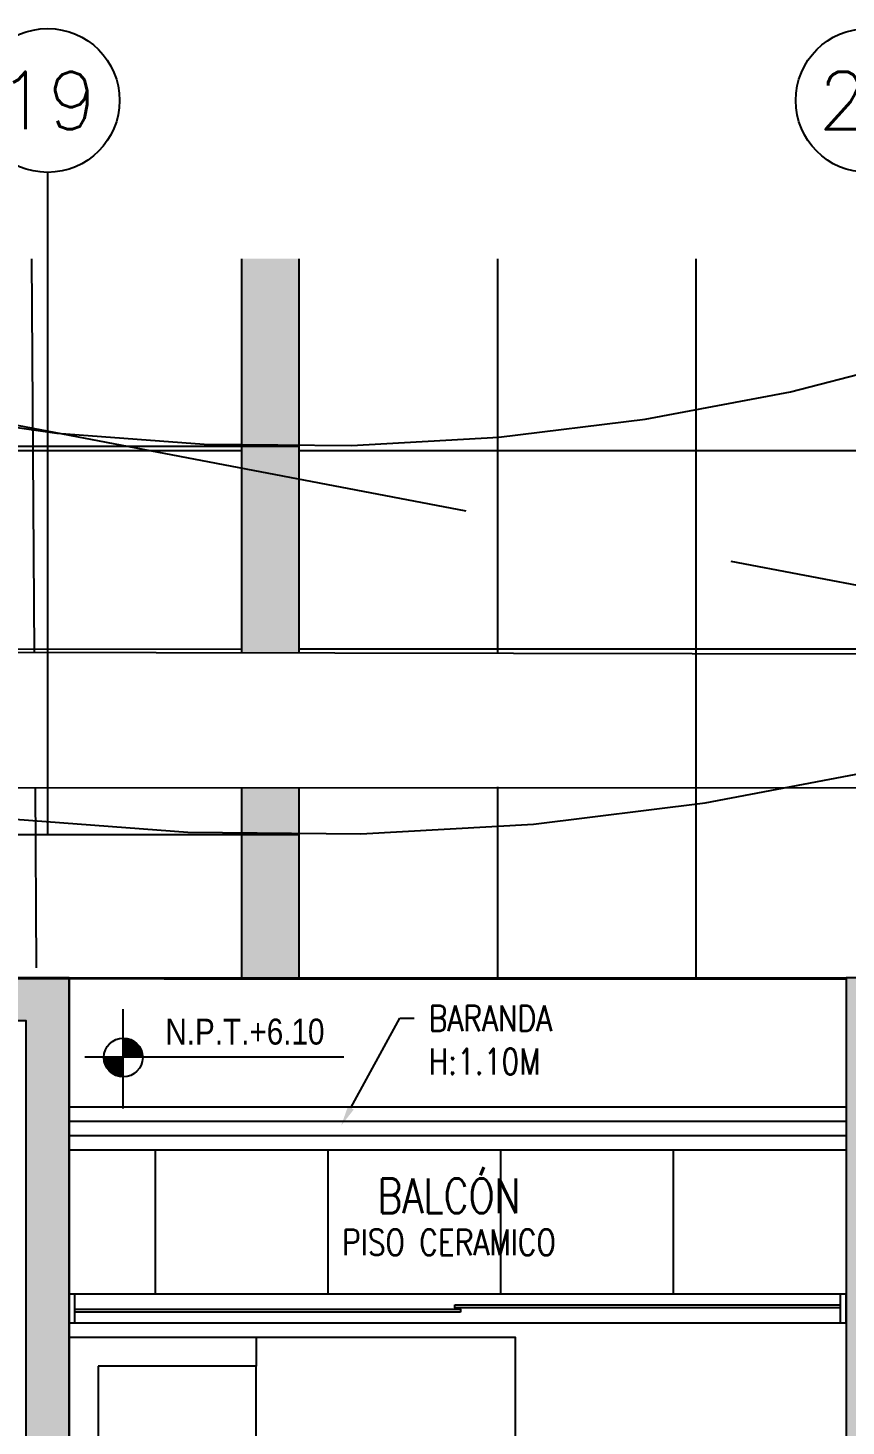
# Model space of a CAD drawing. Header units: millimetres. Extents: x -3 to 53, y -269 to 39.
# Drawn here: x 41.207 to 44.05, y 34.491 to 39.352 of the extents above; entities that cross this region are included whole.
import ezdxf
from ezdxf import colors
from ezdxf.entities.mleader import LeaderData, LeaderLine
from ezdxf.enums import TextEntityAlignment as Align
from ezdxf.math import Vec2, Vec3
from ezdxf.xclip import XClip

# ---------------------------------------------------------------- set-up
doc = ezdxf.new("R2010")
doc.units = ezdxf.units.MM
doc.header["$LTSCALE"] = 15
doc.header["$XCLIPFRAME"] = 2
for name, pattern in [('ACAD_ISO07W100', [3, 0, -3]), ('CENTER', [2, 1.25, -0.25, 0.25, -0.25]), ('HIDDEN2', [0.1875, 0.125, -0.0625]), ('PHANTOM', [63.5, 31.75, -6.35, 6.35, -6.35, 6.35, -6.35]), ('PHANTOM2', [1.25, 0.625, -0.125, 0.125, -0.125, 0.125, -0.125])]:
    doc.linetypes.add(name, pattern=pattern)
doc.layers.get('0').update_dxf_attribs({"color": 250})
for name, color, linetype in [('A-Adoquines', 250, 'Continuous'), ('A-BARANDAS', 250, 'Continuous'), ('A-EJES', 251, 'PHANTOM'), ('A-EST HATCH', 250, 'Continuous'), ('A-EST PLACAS', 250, 'Continuous'), ('A-EST VIGAS', 250, 'HIDDEN2'), ('A-HATCH', 250, 'Continuous'), ('A-MOBILIARIO', 250, 'Continuous'), ('A-MURO BAJO', 251, 'Continuous'), ('A-NIVELES-NPT', 252, 'Continuous'), ('A-PROYECCIONES', 250, 'HIDDEN2'), ('A-TEXTO-ACABADO PISO', 250, 'Continuous'), ('A-TEXTO-AMBIENTE', 252, 'Continuous'), ('A-TEXTO-INDICACIONES', 250, 'Continuous'), ('DLP_MOBILIARIO FIJO', 250, 'Continuous')]:
    doc.layers.add(name, color=color, linetype=linetype)
doc.layers.add('A-MUROS', color=252, linetype='Continuous', lineweight=30)
doc.styles.add('R80', font='ARIALN.TTF', dxfattribs={"height": 2.03})
doc.styles.add('ROMANS', font='romans.shx', dxfattribs={"width": 0.8})
doc.styles.add('TXT_COTAS', font='romans.shx', dxfattribs={"width": 0.8})

# ---------------------------------------------------------------- blocks, each defined once
blk = doc.blocks.new('A$C9f73720c')
at = {"layer": 'A-Adoquines'}
h = blk.add_hatch(color=256, dxfattribs=at)
h.dxf.hatch_style = 1
h.paths.add_polyline_path([(38.7932, 123.8313), (38.5981, 123.875), (37.5983, 119.4075), (37.7931, 119.362)])
h.paths.add_polyline_path([(41.7659, 123.3395), (47.9601, 121.4929), (48.0188, 121.6841), (42.2466, 123.4049, -0.02703), (41.567, 123.3675), (40.4599, 118.739), (40.5576, 118.7162), (40.5577, 118.7162, -0.01102), (40.6541, 118.6909)])
h.paths.add_polyline_path([(40.7956, 118.6453, -0.025435), (41.0078, 118.5567, -0.057742), (41.5094, 118.2238), (46.4982, 116.7365), (46.557, 116.9277)])
h.paths.add_polyline_path([(47.6575, 116.5996), (47.0257, 116.788), (46.9674, 116.5967), (47.599, 116.4084)])
h.paths.add_polyline_path([(48.4776, 121.5473), (48.4193, 121.356), (49.0543, 121.1667), (49.1128, 121.358)])
h.paths.add_polyline_path([(50.1546, 127.0444), (50.0962, 126.8531), (50.7339, 126.6584), (50.7924, 126.8497)])
h.paths.add_polyline_path([(47.5867, 127.8282, -0.007938), (47.5253, 127.6378), (49.6494, 126.9895), (49.7081, 127.1806)])
h.paths.add_polyline_path([(51.3399, 130.93), (51.973, 130.7368), (52.0334, 130.9345), (51.4003, 131.1277)])
for points, elevation in [([(44.0889, 108.897), (52.2985, 135.6105), (52.7323, 135.4784), (44.5733, 108.7489)], -0.778), ([(50.1671, 131.0887), (49.0368, 127.3856)], 0), ([(50.8314, 130.9016), (49.6967, 127.1841)], 0), ([(47.8432, 129.1927), (51.1899, 128.1712)], 0), ([(47.7519, 128.4992), (49.9108, 127.8402)], 0), ([(50.3559, 127.7043), (50.9885, 127.5112)], 0), ([(48.9784, 127.1943), (47.3567, 121.8815)], 0), ([(49.6383, 126.9928), (48.0179, 121.6844)], 0), ([(47.247, 126.9542), (49.4378, 126.3011)], 0), ([(49.887, 126.1672), (50.4891, 125.9877)], 0)]:
    blk.add_lwpolyline(points, dxfattribs=dict(elevation=elevation))
at = {"layer": 'A-Adoquines', "elevation": 0}
for points in [[(47.5867, 127.8282), (49.7081, 127.1806)], [(47.5253, 127.6378), (49.6494, 126.9895)], [(50.1546, 127.0444), (50.787, 126.8513)], [(50.0962, 126.8531), (50.7286, 126.66)]]:
    blk.add_lwpolyline(points, dxfattribs=at)
at = {"layer": 'A-MURO BAJO', "elevation": 0}
blk.add_lwpolyline([(46.4947, 112.7976), (51.3486, 128.6684)], dxfattribs=at)
at = {"layer": 'A-PROYECCIONES'}
blk.add_line((27.9525, 87.1063, 0), (53.4443, 135.5564, 0), dxfattribs=at)
at = {"layer": 'A-PROYECCIONES', "linetype": 'CENTER', "ltscale": 0.5, "transparency": 33554623}
for p, q in [((43.5284, 109.4126, 0), (49.0213, 127.3901)), ((44.8196, 109.0185, 0), (50.3125, 126.996))]:
    blk.add_line(p, q, dxfattribs=at)
for radius, end in [(9.15, 75.73465), (7.8, 75.73466)]:
    blk.add_arc((41.5611, 129.6675), radius, 253.00687, end, dxfattribs=at)
at = {"style": 'R80'}
for height, rotation, p in [(0.09, 0.009, (39.554, 141.0046, 0)), (0.09, 0.009, (45.7984, 139.3226, 0)), (0.09, 0.009, (50.4634, 135.3578, 0)), (0.09, 0.009, (41.9784, 129.0436, 0)), (0.09, 0.009, (37.8409, 128.6089, 0)), (0.09, 0.009, (35.483, 116.3582, 0)), (0.09, 0.009, (38.5607, 113.6321, 0)), (0.09, 0.009, (45.1292, 84.3757, 0)), (0.09, 0.009, (43.9111, 83.9335, 0)), (0.09, 0.009, (43.1485, 83.401, 0)), (0.09, 0.009, (28.0067, 80.1071, 0)), (0.09, 0.009, (44.3753, 79.9046, 0)), (0.09, 0.009, (55.151, 79.2173, 0)), (0.09, 0.009, (38.2608, 76.0049)), (0.09, 0.009, (39.0036, 75.5558)), (0.09, 0.009, (27.5137, 75.2133, 0)), (0.09, 0.009, (27.5137, 75.2133, 0)), (0.09, 0.009, (39.8519, 75.1543)), (0.09, 0.009, (25.3599, 70.2709, 0)), (0.09, 0.009, (32.1646, 69.192, 0)), (0.09, 0.009, (32.1646, 69.192, 0)), (0.09, 0.009, (26.9947, 68.6392, 0)), (0.09, 0.009, (59.8504, 67.3859, 0)), (0.09, 0.009, (24.839, 65.5107, 0)), (0.09, 0.009, (24.839, 65.5107, 0)), (0.09, 0.009, (33.5008, 60.261, 0)), (0.09, 0.009, (33.5008, 60.261, 0)), (0.09, 347.3908, (17.1069, 59.2726, 0)), (0.09, 0.009, (26.4708, 59.2035, 0)), (0.09, 0.009, (26.4708, 59.2035, 0)), (0.09, 0.009, (23.1216, 58.7685, 0)), (0.09, 0.009, (23.1216, 58.7685, 0)), (0.09, 0.009, (27.6632, 55.3959, 0)), (0.09, 0.009, (27.6632, 55.3959, 0)), (0.09, 0.009, (22.2239, 54.9818, 0)), (0.09, 0.009, (22.2239, 54.9818, 0)), (0.09, 0.009, (65.7174, 53.5803, 0)), (0.09, 0.009, (38.377, 51.7166, 0)), (0.09, 0.009, (38.377, 51.7166, 0)), (0.09, 0.009, (21.0294, 51.3767, 0)), (0.09, 0.009, (21.0294, 51.3767, 0)), (0.09, 0.009, (29.4091, 50.8876, 0)), (0.09, 0.009, (29.4091, 50.8876, 0)), (0.09, 0.009, (22.5184, 48.0808, 0)), (0.09, 0.009, (22.5184, 48.0808, 0)), (0.09, 0.009, (32.8305, 47.9478, 0)), (0.09, 0.009, (38.6414, 47.9238, 0)), (0.09, 1.5576, (45.5013, 47.0033, 0)), (0.09, 1.5576, (45.5013, 47.0033, 0)), (0.09, 1.5576, (42.9613, 45.8781, 0)), (0.09, 0.009, (31.2252, 43.4352, 0)), (0.09, 0.009, (31.2252, 43.4352, 0)), (0.09, 0.009, (24.8291, 43.3056, 0)), (0.09, 0.009, (24.8291, 43.3056, 0)), (0.09, 0.009, (28.8684, 42.6092, 0)), (0.09, 0.009, (28.8684, 42.6092, 0)), (0.09, 0.009, (46.0815, 42.4048, 0)), (0.09, 0.009, (19.0307, 42.0559, 0)), (0.09, 0.009, (19.0307, 42.0559, 0)), (0.09, 0.009, (70.9067, 41.0329, 0)), (0.09, 0.009, (22.7765, 38.7407, 0)), (0.09, 0.009, (22.7765, 38.7407, 0)), (0.09, 0.009, (17.8952, 37.4624, 0)), (0.09, 0.009, (17.8952, 37.4624, 0)), (0.09, 0.009, (25.8226, 33.2142, 0)), (0.09, 0.009, (21.5027, 31.2754, 0)), (0.1403, 0.009, (43.0178, 29.8778, 0)), (0.09, 0.009, (24.3978, 29.2659, 0)), (0.09, 0.009, (49.7565, 29.0287, 0)), (0.09, 0.009, (16.51, 28.4123, 0)), (0.09, 0.009, (16.51, 28.4123, 0)), (0.09, 0.009, (40.7946, 24.893, 0)), (0.09, 0.009, (18.1268, 23.6374, 0)), (0.09, 0.009, (20.346, 20.3291, 0)), (0.09, 0.009, (38.3365, 19.4632, 0)), (0.09, 0.009, (18.2869, 15.9828, 0)), (0.09, 0.009, (36.6694, 12.5977, 0)), (0.09, 337.7998, (24.7536, 11.2334, 0)), (0.09, 0.009, (33.5928, 10.3508, 0)), (0.09, 337.7998, (21.6109, 10.1247, 0)), (0.09, 337.7998, (16.5605, 9.5998, 0)), (0.09, 337.7998, (29.9414, 8.9534, 0)), (0.09, 337.7998, (31.6402, 7.9561, 0)), (0.09, 337.7998, (26.736, 7.7966, 0)), (0.09, 337.7998, (32.0288, 7.0232, 0)), (0.09, 0.009, (16.5347, 5.5678, 0)), (0.09, 0.009, (23.3239, 5.5763, 0)), (0.09, 0.009, (34.4718, 3.6379, 0))]:
    blk.add_attdef('N.P.T.+0.00', text='', height=height, rotation=rotation, dxfattribs=at).set_placement(p, align=Align.MIDDLE_CENTER)
for p in [(49.9263, 138.2431, 0), (56.6904, 136.252, 0), (60.5336, 135.5237, 0), (42.6322, 135.1839), (46.2516, 126.9171), (35.1548, 97.8545, 0), (31.2618, 93.9445, 0), (17.9393, 86.8861, 0), (34.7444, 85.6148, 0), (35.5048, 81.4636, 0), (34.6534, 76.9929, 0), (59.6668, 73.2509), (40.4113, 65.8421, 0), (43.5611, 65.2125, 0), (64.4681, 61.3857), (43.9111, 51.4927, 0), (32.9744, 51.0828, 0), (48.0327, 50.0735, 0), (69.3242, 50.0814, 0), (52.9599, 39.4701, 0), (74.4159, 35.7467, 0)]:
    blk.add_attdef('N.P.T.+0.00', text='', height=0.2109, dxfattribs=at).set_placement(p, align=Align.MIDDLE_CENTER)
blk = doc.blocks.new('est_P1')
at = {"layer": 'A-EST HATCH'}
h = blk.add_hatch(color=256, dxfattribs=at)
h.dxf.hatch_style = 1
h.paths.add_polyline_path([(-9.144, -13.7899), (-9.144, -7.725), (-10.644, -7.725), (-10.644, -8.475), (-10.794, -8.475), (-10.794, -7.525), (-8.994, -7.525), (-8.994, -8.4), (-7.494, -8.4), (-7.494, -7.9), (-7.344, -7.9), (-7.344, -8.6), (-8.994, -8.6), (-8.994, -13.7899)])
h.paths.add_polyline_path([(-30.244, -3.725), (-28.644, -3.725), (-28.644, -0.625), (-29.844, -0.625), (-29.844, -0.475), (-28.494, -0.475), (-28.494, -3.875), (-30.244, -3.875)])
h.paths.add_polyline_path([(-31.044, -0.475), (-31.194, -0.475), (-31.194, -3.875), (-31.044, -3.875)])
h.paths.add_polyline_path([(-36.544, 0), (-36.844, 0), (-36.844, -0.15), (-36.694, -0.15), (-36.694, -3.225), (-36.544, -3.225)])
h.paths.add_polyline_path([(-33.594, -0.625), (-33.594, -3.725), (-31.994, -3.725), (-31.994, -3.875), (-33.744, -3.875), (-33.744, -0.475), (-32.394, -0.475), (-32.394, -0.625)])
h.paths.add_polyline_path([(-42.844, -0.15), (-43.444, -0.15), (-43.444, 0), (-42.694, 0), (-42.694, -3.4), (-43.844, -3.4), (-43.844, -3.25), (-42.844, -3.25)])
h.paths.add_polyline_path([(-44.644, 0), (-44.644, -3.4), (-44.794, -3.4), (-44.794, 0)])
h.paths.add_polyline_path([(-45.594, -3.25), (-47.194, -3.25), (-47.194, -0.15), (-45.994, -0.15), (-45.994, 0), (-47.344, 0), (-47.344, -3.4), (-45.594, -3.4)])
h.paths.add_polyline_path([(-42.844, -13.7), (-43.444, -13.7), (-43.444, -13.85), (-42.694, -13.85), (-42.694, -10.45), (-43.844, -10.45), (-43.844, -10.6), (-42.844, -10.6)])
h.paths.add_polyline_path([(-44.644, -13.85), (-44.644, -10.45), (-44.794, -10.45), (-44.794, -13.85)])
h.paths.add_polyline_path([(-45.594, -10.6), (-47.194, -10.6), (-47.194, -13.7), (-45.994, -13.7), (-45.994, -13.85), (-47.344, -13.85), (-47.344, -10.45), (-45.594, -10.45)])
h.paths.add_polyline_path([(-39.994, -10.35), (-39.844, -10.35), (-39.844, -13.6999), (-39.694, -13.6999), (-39.694, -13.8499), (-39.994, -13.8499)])
h.paths.add_polyline_path([(-30.244, -10.125), (-28.644, -10.125), (-28.644, -13.225), (-29.844, -13.225), (-29.844, -13.375), (-28.494, -13.375), (-28.494, -9.975), (-30.244, -9.975)])
h.paths.add_polyline_path([(-31.044, -13.375), (-31.194, -13.375), (-31.194, -9.975), (-31.044, -9.975)])
h.paths.add_polyline_path([(-36.544, -13.85), (-36.844, -13.8499), (-36.844, -13.7), (-36.694, -13.7), (-36.694, -10.625), (-36.544, -10.625)])
h.paths.add_polyline_path([(-33.594, -13.225), (-33.594, -10.125), (-31.994, -10.125), (-31.994, -9.975), (-33.744, -9.975), (-33.744, -13.375), (-32.394, -13.375), (-32.394, -13.225)])
h.paths.add_polyline_path([(-17.094, -3.725), (-18.694, -3.725), (-18.694, -0.625), (-17.494, -0.625), (-17.494, -0.475), (-18.844, -0.475), (-18.844, -3.875), (-17.094, -3.875)])
h.paths.add_polyline_path([(-16.294, -0.475), (-16.144, -0.475), (-16.144, -3.875), (-16.294, -3.875)])
h.paths.add_polyline_path([(-10.494, 0), (-10.494, -0.15), (-10.644, -0.15), (-10.644, -3.225), (-10.794, -3.225), (-10.794, 0)])
h.paths.add_polyline_path([(-13.744, -0.625), (-13.744, -3.725), (-15.344, -3.725), (-15.344, -3.875), (-13.594, -3.875), (-13.594, -0.475), (-14.944, -0.475), (-14.944, -0.625)])
h.paths.add_polyline_path([(-8.994, -5.25), (-7.344, -5.25), (-7.344, -5.95), (-7.494, -5.95), (-7.494, -5.45), (-8.994, -5.45), (-8.994, -6.325), (-10.794, -6.325), (-10.794, -5.375), (-10.644, -5.375), (-10.644, -6.125), (-9.144, -6.125), (-9.144, -0.06), (-8.994, -0.06)])
h.paths.add_polyline_path([(-4.494, -0.15), (-3.894, -0.15), (-3.894, 0), (-4.644, 0), (-4.644, -3.4), (-3.494, -3.4), (-3.494, -3.25), (-4.494, -3.25)])
h.paths.add_polyline_path([(-2.694, 0), (-2.694, -3.4), (-2.544, -3.4), (-2.544, 0)])
h.paths.add_polyline_path([(-1.744, -3.25), (-0.144, -3.25), (-0.144, -0.15), (-1.344, -0.15), (-1.344, 0), (0.006, 0), (0.006, -3.4), (-1.744, -3.4)])
h.paths.add_polyline_path([(-2.694, -13.85), (-2.694, -10.4499), (-2.544, -10.4499), (-2.544, -13.85)])
h.paths.add_polyline_path([(-1.744, -10.5999), (-0.144, -10.5999), (-0.144, -13.7), (-1.344, -13.7), (-1.344, -13.85), (0.006, -13.85), (0.006, -10.4499), (-1.744, -10.4499)])
h.paths.add_polyline_path([(-7.344, -10.35), (-7.494, -10.35), (-7.494, -13.6999), (-7.644, -13.6999), (-7.644, -13.8499), (-7.344, -13.85)])
h.paths.add_polyline_path([(-17.094, -10.125), (-18.694, -10.125), (-18.694, -13.225), (-17.494, -13.225), (-17.494, -13.375), (-18.844, -13.375), (-18.844, -9.975), (-17.094, -9.975)])
h.paths.add_polyline_path([(-16.294, -13.375), (-16.144, -13.375), (-16.144, -9.975), (-16.294, -9.975)])
h.paths.add_polyline_path([(-10.794, -13.85), (-10.494, -13.8499), (-10.494, -13.6999), (-10.644, -13.7), (-10.644, -10.625), (-10.794, -10.625)])
h.paths.add_polyline_path([(-13.744, -13.225), (-13.744, -10.125), (-15.344, -10.125), (-15.344, -9.975), (-13.594, -9.975), (-13.594, -13.375), (-14.944, -13.375), (-14.944, -13.225)])
h.paths.add_polyline_path([(-38.344, -7.525), (-36.544, -7.525), (-36.544, -8.475), (-36.694, -8.475), (-36.694, -7.725), (-38.194, -7.725), (-38.194, -13.7899), (-38.344, -13.7899), (-38.344, -8.6), (-39.994, -8.6), (-39.994, -7.9), (-39.844, -7.9), (-39.844, -8.4), (-38.344, -8.4)])
h.paths.add_polyline_path([(-4.644, -13.85), (-4.644, -10.4499), (-3.494, -10.4499), (-3.494, -10.5999), (-4.494, -10.5999), (-4.494, -13.7), (-3.894, -13.7), (-3.894, -13.85)])
h.paths.add_polyline_path([(-1.7407, -5.5), (-1.594, -5.5), (-1.594, -4.3), (-3.744, -4.3), (-3.744, -4.45), (-3.294, -4.45), (-3.294, -6.05), (-3.094, -6.05), (-3.094, -4.45), (-1.744, -4.45), (-1.744, -5.5)], flags=17)
h.paths.add_polyline_path([(-1.7407, -8.3499), (-1.594, -8.3499), (-1.594, -9.5499), (-3.744, -9.5499), (-3.744, -9.3999), (-3.294, -9.4), (-3.294, -7.8), (-3.094, -7.8), (-3.094, -9.4), (-1.744, -9.3999), (-1.744, -8.3499)], flags=17)
h.paths.add_polyline_path([(-7.494, -6.85), (-4.644, -6.85), (-4.644, -4.3), (-4.494, -4.3), (-4.494, -6.85), (-1.744, -6.85), (-1.744, -6.25), (-1.594, -6.25), (-1.594, -6.85), (1.156, -6.85), (1.156, -2.8), (1.356, -2.8), (1.356, -11.05), (1.156, -11.05), (1.156, -7), (-1.594, -7), (-1.594, -7.5999), (-1.744, -7.5999), (-1.744, -7), (-4.494, -7), (-4.494, -9.5499), (-4.644, -9.5499), (-4.644, -7), (-7.494, -7)])
h.paths.add_polyline_path([(-7.344, 0), (-7.344, -3.5), (-7.494, -3.5), (-7.494, -0.15), (-7.644, -0.15), (-7.644, 0)])
h.paths.add_polyline_path([(-38.344, -0.06), (-38.344, -5.25), (-39.994, -5.25), (-39.994, -5.95), (-39.844, -5.95), (-39.844, -5.45), (-38.344, -5.45), (-38.344, -6.325), (-36.544, -6.325), (-36.544, -5.375), (-36.694, -5.375), (-36.694, -6.125), (-38.194, -6.125), (-38.194, -0.06)])
h.paths.add_polyline_path([(-45.744, -6.85), (-48.494, -6.85), (-48.494, -2.8), (-48.694, -2.8), (-48.694, -11.0499), (-48.494, -11.0499), (-48.494, -6.9999), (-45.744, -7), (-45.744, -7.6), (-45.594, -7.6), (-45.594, -7), (-42.844, -7), (-42.844, -9.55), (-42.694, -9.55), (-42.694, -6.9999), (-39.8439, -6.9999), (-39.8439, -6.85), (-42.694, -6.85), (-42.694, -4.3), (-42.844, -4.3), (-42.844, -6.85), (-45.594, -6.85), (-45.594, -6.25), (-45.744, -6.25)])
h.paths.add_polyline_path([(-39.994, 0), (-39.694, 0), (-39.694, -0.15), (-39.844, -0.15), (-39.8439, -3.5), (-39.994, -3.5)])
h.paths.add_polyline_path([(-45.5972, -5.5), (-45.744, -5.5), (-45.744, -4.3), (-43.594, -4.3), (-43.594, -4.45), (-44.044, -4.45), (-44.044, -6.05), (-44.244, -6.05), (-44.244, -4.45), (-45.594, -4.45), (-45.594, -5.5)], flags=17)
h.paths.add_polyline_path([(-45.5972, -8.35), (-45.744, -8.35), (-45.744, -9.55), (-43.594, -9.55), (-43.594, -9.4), (-44.044, -9.4), (-44.044, -7.8), (-44.244, -7.8), (-44.244, -9.4), (-45.594, -9.4), (-45.594, -8.35)], flags=17)
h.paths.add_polyline_path([(-25.344, -6.325), (-25.494, -6.325), (-25.494, -2.625), (-25.344, -2.625)])
h.paths.add_polyline_path([(-21.094, -6.325), (-11.694, -6.325), (-11.694, -6.175), (-15.244, -6.175), (-15.244, -4.775), (-15.444, -4.775), (-15.444, -6.175), (-18.344, -6.175), (-18.344, -4.775), (-18.494, -4.775), (-18.494, -6.175), (-20.894, -6.175), (-20.894, -4.925), (-19.244, -4.925), (-19.244, -4.775), (-21.519, -4.775), (-21.519, -4.925), (-21.094, -4.925)])
h.paths.add_polyline_path([(-21.544, -6.325), (-23.544, -6.325), (-23.544, -6.175), (-21.694, -6.175), (-21.694, -2.775), (-23.544, -2.775), (-23.544, -2.625), (-21.694, -2.625), (-21.694, -0.475), (-20.844, -0.475), (-20.844, -0.625), (-21.544, -0.625)])
h.paths.add_polyline_path([(-26.244, -4.925), (-26.244, -6.325), (-35.644, -6.325), (-35.644, -6.175), (-32.094, -6.175), (-32.094, -4.775), (-31.894, -4.775), (-31.894, -6.175), (-28.994, -6.175), (-28.994, -4.775), (-28.844, -4.775), (-28.844, -6.175), (-26.444, -6.175), (-26.444, -4.925), (-28.094, -4.925), (-28.094, -4.775), (-25.899, -4.7733), (-25.899, -4.9233)])
h.paths.add_polyline_path([(-25.874, -0.6233), (-26.494, -0.625), (-26.494, -0.475), (-25.674, -0.4733), (-25.674, -6.3233), (-25.874, -6.3233)])
h.paths.add_polyline_path([(-25.674, -9.0983), (-25.674, -13.3733), (-26.494, -13.375), (-26.494, -13.225), (-25.874, -13.2233), (-25.874, -9.0983)])
h.paths.add_polyline_path([(-27.644, -9.075), (-27.644, -8.925), (-25.874, -8.9234), (-25.874, -7.6733), (-28.394, -7.675), (-28.394, -9.075), (-28.544, -9.075), (-28.544, -7.675), (-31.894, -7.675), (-31.894, -9.075), (-32.094, -9.075), (-32.094, -7.675), (-35.644, -7.675), (-35.644, -7.525), (-25.674, -7.5234), (-25.674, -9.0733)])
h.paths.add_polyline_path([(-19.694, -9.075), (-19.694, -8.925), (-21.494, -8.925), (-21.494, -7.675), (-18.944, -7.675), (-18.944, -9.075), (-18.794, -9.075), (-18.794, -7.675), (-15.444, -7.675), (-15.444, -9.075), (-15.244, -9.075), (-15.244, -7.675), (-11.694, -7.675), (-11.694, -7.525), (-21.694, -7.525), (-21.694, -9.075)])
h.paths.add_polyline_path([(-22.694, -12.8249), (-25.344, -12.825), (-25.344, -10.175), (-22.994, -10.175), (-22.994, -9.625), (-22.694, -9.625), (-22.694, -9.475), (-23.144, -9.475), (-23.144, -10.025), (-25.344, -10.025), (-25.344, -7.675), (-24.144, -7.675), (-24.144, -7.525), (-25.494, -7.525), (-25.494, -12.975), (-22.694, -12.975)])
h.paths.add_polyline_path([(-21.694, -13.375), (-20.844, -13.375), (-20.844, -13.225), (-21.544, -13.225), (-21.544, -9.1), (-21.694, -9.1)])
at = {"layer": 'A-EST PLACAS', "elevation": 0}
for points in [[(-7.344, 0), (-7.344, -3.5), (-7.494, -3.5), (-7.494, -0.15), (-7.644, -0.15), (-7.644, 0)], [(-4.494, -0.15), (-3.894, -0.15), (-3.894, 0), (-4.644, 0), (-4.644, -3.4), (-3.494, -3.4), (-3.494, -3.25), (-4.494, -3.25)]]:
    blk.add_lwpolyline(points, close=True, dxfattribs=at)
at = {"layer": 'A-EST VIGAS'}
blk.add_line((-4.644, -0.45, 0), (-7.344, -0.45, 0), dxfattribs=at)
blk = doc.blocks.new('SIM NIVEL PLANTA')
at = {"linetype": 'Continuous'}
h = blk.add_hatch(dxfattribs=at)
h.set_pattern_fill('_USER', color=256, scale=0.089997, angle=45, style=0, pattern_type=0)
h.set_pattern_definition([(45, (31854.49523, 23864.84028), (-0.06363728001, 0.06363728001), [])])
h.paths.add_polyline_path([(-17.329, 0), (-15.979, 0, 0.409209), (-17.329, 1.327)])
h.paths.add_polyline_path([(-18.679, 0, 0.004279), (-18.679, -0.023, 0.414214), (-17.329, -1.373), (-17.329, 0)])
for p, q in [((-17.329, -3.577), (-17.329, 3.344)), ((-2, 0), (-20, 0))]:
    blk.add_line(p, q)
blk.add_circle((-17.329, -0.023), 1.35, dxfattribs=at)
at = {"style": 'R80'}
blk.add_attdef('N.P.T.+0.00', text='', height=1.8, dxfattribs=at).set_placement((-8.871, 1.774), align=Align.MIDDLE_CENTER)
blk = doc.blocks.new('SOFA SEC')
for p, q in [((0, 0.65), (0.1, 0.65)), ((0.1, 0.65), (0.1, 0.1)), ((0.5, 0.65), (0.1, 0.65)), ((0.75, 0.65), (0.75, 0.1)), ((1.4, 0.65), (1.4, 0.1)), ((0.1, 0.1), (2.05, 0.1))]:
    blk.add_line(p, q)
blk.add_lwpolyline([(0.5, 1.55), (0.5, 0.65), (2.05, 0.65), (2.05, 0), (0, 0), (0, 1.55)], close=True)
blk = doc.blocks.new('Ejes_Torre G')
at = {"layer": 'A-EJES', "linetype": 'PHANTOM2', "ltscale": 0.5}
blk.add_lwpolyline([(41.275, 16.65), (41.275, 14.35)], dxfattribs=at)
at = {"layer": 'A-EJES', "linetype": 'Continuous'}
for centre in [(41.275, 16.9), (44.125, 16.9)]:
    blk.add_circle(centre, 0.25, dxfattribs=at)
at = {"layer": 'A-EJES', "linetype": 'Continuous', "style": 'ROMANS'}
for s, p in [('19', (41.275, 16.9)), ('20', (44.125, 16.9))]:
    blk.add_text(s, height=0.2, dxfattribs=at).set_placement(p, align=Align.MIDDLE_CENTER)

msp = doc.modelspace()

# ---------------------------------------------------------------- block references
at = {"linetype": 'ACAD_ISO07W100', "ltscale": 5}
ref = msp.add_blockref('A$C9f73720c', (-94.0043, 47.5864), dxfattribs=dict(at, rotation=286.9770955472961))
XClip(ref).set_block_clipping_path([(53.9739667831, 80.2683385944), (69.3730303047, 130.7085147865), (51.0595701083, 136.2994971771), (35.6605065867, 85.8593209849)])

# ---------------------------------------------------------------- next in the draw order: hatches: boundary and pattern name
at = {"layer": 'A-HATCH'}
h = msp.add_hatch(dxfattribs=at)
h.set_pattern_fill('_USER', color=256, scale=0.6, double=1, pattern_type=0)
h.set_pattern_definition([(0, (44.05, 35.45), (0, 0.6), []), (90, (44.05, 35.45), (-0.6, 4e-17), [])])
h.paths.add_polyline_path([(41.35, 35.45), (44.05, 35.45), (44.05, 34.95), (41.35, 34.95)])

# ---------------------------------------------------------------- next in the draw order: linework, layer by layer
msp.add_line((41.35, 36.0499), (44.05, 36.05))
at = {"layer": 'A-BARANDAS', "elevation": 0}
for points in [[(44.05, 35.55), (41.35, 35.55)], [(44.05, 35.5), (41.35, 35.5)]]:
    msp.add_lwpolyline(points, dxfattribs=at)
at = {"layer": 'A-MURO BAJO'}
for p, q in [((44.03, 34.95, 0), (41.37, 34.95, 0)), ((41.37, 34.85, 0), (44.03, 34.85, 0))]:
    msp.add_line(p, q, dxfattribs=at)
at = {"layer": 'A-MURO BAJO', "elevation": 0}
for points in [[(44.05, 35.6), (41.35, 35.6)], [(44.05, 35.45), (41.35, 35.45)]]:
    msp.add_lwpolyline(points, dxfattribs=at)
at = {"layer": 'A-MUROS'}
for p in [(41.05, 36.0499), (41.35, 32.55)]:
    msp.add_line(p, (41.35, 36.05), dxfattribs=at)
at = {"layer": 'DLP_MOBILIARIO FIJO', "elevation": 0}
for points in [[(41.35, 34.85), (41.37, 34.85), (41.37, 34.95), (41.35, 34.95)], [(44.03, 34.85), (44.05, 34.85), (44.05, 34.95), (44.03, 34.95)], [(42.69, 34.9125), (44.03, 34.9125), (44.03, 34.9025), (42.69, 34.9025)], [(42.71, 34.8875), (41.37, 34.8875), (41.37, 34.8975), (42.71, 34.8975)]]:
    msp.add_lwpolyline(points, close=True, dxfattribs=at)

# ---------------------------------------------------------------- next in the draw order: block references
msp.add_blockref('est_P1', (48.694, 36.0499, 0))
at = {"layer": 'A-MOBILIARIO', "rotation": 269.9995671478981}
msp.add_blockref('SOFA SEC', (41.35, 34.8, 0), dxfattribs=at)
at = {"layer": 'A-MUROS'}
msp.add_blockref('Ejes_Torre G', (0, 22.2), dxfattribs=at)
at = {"layer": 'A-NIVELES-NPT', "xscale": 0.05, "yscale": 0.05, "zscale": 0.05}
msp.add_blockref('SIM NIVEL PLANTA', (42.4042, 35.7739), dxfattribs=at).add_auto_attribs({'N.P.T.+0.00': 'N.P.T.+6.10'})

# ---------------------------------------------------------------- next in the draw order: texts
at = {"layer": 'A-TEXTO-ACABADO PISO', "insert": (42.6697, 35.1749), "char_height": 0.09, "attachment_point": 2, "style": 'ROMANS'}
msp.add_mtext_dynamic_manual_height_columns('PISO CERAMICO', width=1.20225, gutter_width=12.5, heights=[0], dxfattribs=at)
at = {"layer": 'A-TEXTO-AMBIENTE', "style": 'ROMANS', "width": 0.8}
msp.add_text('BALCÓN', height=0.12, dxfattribs=at).set_placement((42.67, 35.2317, 0), align=Align.CENTER)

# ---------------------------------------------------------------- next in the draw order: leaders
at = {"layer": 'A-TEXTO-INDICACIONES'}
ml = msp.add_multileader_mtext('Standard', dxfattribs=at)
ml.set_content('\\pxsm1,t16;CELOSIA\\PMETALICA', color=256, style='TXT_COTAS')
ml.set_leader_properties(color=256)
ml.build(insert=Vec2(0, 0))
ml.multileader.update_dxf_attribs({"dogleg_length": 0.05, "arrow_head_size": 0.07})
ctx = ml.context
ctx.base_point, ctx.char_height, ctx.arrow_head_size, ctx.landing_gap_size, ctx.plane_origin = Vec3(40.365, 36.4275), 0.09, 0.07, 0.05, Vec3(39.9136, 36.2151)
notes = []
notes.append((ctx, [(0, (1, 1, 0), (40.315, 36.4275), (1, 0), 0.05, [(0, [(40.0484, 36.0356)], 0, [])])]))
ctx.mtext.insert, ctx.mtext.width, ctx.mtext.defined_height, ctx.mtext.flow_direction = Vec3(40.415, 36.4725), 1.024058, 0.5146, 5
ml = msp.add_multileader_mtext('Standard', dxfattribs=at)
ml.set_content('\\pxsm1;BARANDA \\P\\pt16;H:1.10M', color=256, style='TXT_COTAS')
ml.set_leader_properties(color=256)
ml.build(insert=Vec2(0, 0))
ml.multileader.update_dxf_attribs({"dogleg_length": 0.05, "arrow_head_size": 0.07})
ctx = ml.context
ctx.base_point, ctx.char_height, ctx.arrow_head_size, ctx.landing_gap_size, ctx.plane_origin = Vec3(42.5493, 35.9089), 0.09, 0.07, 0.05, Vec3(42.1453, 35.5053)
notes.append((ctx, [(0, (1, 1, 0), (42.4993, 35.9089), (1, 0), 0.05, [(0, [(42.2952, 35.5358)], 0, [])])]))
ctx.mtext.insert, ctx.mtext.width, ctx.mtext.defined_height, ctx.mtext.flow_direction = Vec3(42.5993, 35.9539), 1.149951, 0.8046, 5
for ctx, leaders in notes:
    for number, flags, end, landing, length, lines in leaders:
        leader = LeaderData()
        leader.index, (leader.has_last_leader_line, leader.has_dogleg_vector, leader.attachment_direction) = number, flags
        leader.last_leader_point, leader.dogleg_vector, leader.dogleg_length = Vec3(end), Vec3(landing), length
        for number, points, colour, breaks in lines:
            line = LeaderLine()
            line.index, line.vertices, line.color, line.breaks = number, Vec3.list(points), colors.encode_raw_color(colour), breaks
            leader.lines.append(line)
        ctx.leaders.append(leader)

doc.saveas('drawing.dxf')
